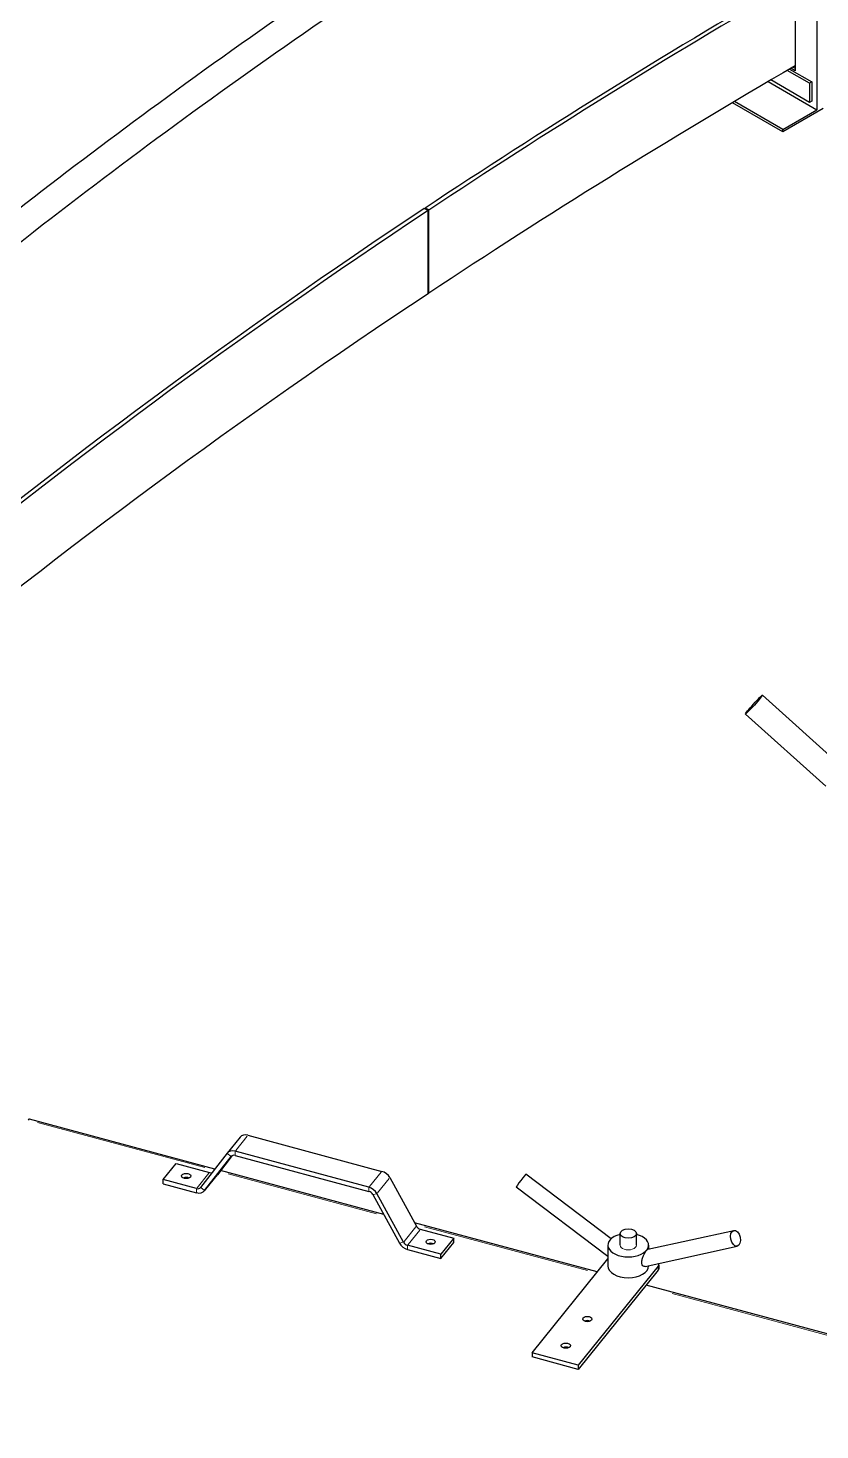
# Model space of a CAD drawing. Header units: millimetres. Extents: x 0 to 89100, y 0 to 63000.
# Drawn here: x 63430 to 64014, y 58854 to 59887 of the extents above; entities that cross this region are included whole.
import ezdxf

# ---------------------------------------------------------------- set-up
doc = ezdxf.new("R2010")
doc.units = ezdxf.units.MM
doc.header["$LTSCALE"] = 150
doc.layers.add('Visible', color=7, linetype='Continuous', lineweight=25)
doc.layers.add('Visible Narrow', color=7, linetype='Continuous', lineweight=18)

msp = doc.modelspace()

# ---------------------------------------------------------------- linework, layer by layer
at = {"layer": 'Visible'}
for p, q in [((64011.43, 60572.24), (64011.43, 59826.98)), ((63995.54, 59917), (63995.54, 59855.77)), ((64006.13, 59846.58), (63989.77, 59856.04)), ((63991.35, 59856.96), (64007.72, 59847.5)), ((63995.54, 59855.77), (63992.41, 59857.58)), ((63993.99, 59858.5), (63995.54, 59857.61)), ((63975.56, 59847.73), (64011.43, 59826.98)), ((64006.13, 59832.49), (63977.66, 59848.96)), ((64007.72, 59847.5), (64006.13, 59846.58)), ((64006.13, 59846.58), (64006.13, 59832.49)), ((64007.72, 59847.5), (64007.72, 59833.41)), ((63949.39, 59832.28), (63949.39, 59832.22)), ((63986.49, 59810.77), (63949.39, 59832.22)), ((63986.49, 59812.6), (63950.9, 59833.18)), ((64007.72, 59833.41), (64006.13, 59832.49)), ((64016.21, 59827.9), (63986.49, 59810.77)), ((63986.49, 59812.6), (64011.43, 59826.98)), ((63986.49, 59810.77), (63986.49, 59812.6)), ((63725.09, 59752.76), (63722.27, 59754.18)), ((63722.9, 59754.6), (63722.9, 59753.86)), ((63725.72, 59753.18), (63722.9, 59754.6)), ((63725.09, 59691.52), (63725.09, 59752.76)), ((63725.72, 59691.94), (63725.72, 59753.18)), ((63725.09, 59692.26), (63725.72, 59691.94)), ((64030.64, 59342.51), (63971.47, 59395.77)), ((64018.1, 59328.58), (63958.92, 59381.84)), ((63568.05, 59046.64), (63431.58, 59083.38)), ((63586.59, 59070.08), (63577.08, 59058.3)), ((63592.42, 59071.49), (63691.05, 59044.94)), ((63577.03, 59058.24), (63557.5, 59033.02)), ((63681.54, 59033.16), (63582.91, 59059.72)), ((63529.93, 59038.91), (63539.44, 59050.69)), ((63539.44, 59050.69), (63564.07, 59044.06)), ((63560.44, 59030.7), (63579.97, 59055.91)), ((63580.89, 59056.6), (63569.95, 59042.47)), ((63582.91, 59056.65), (63681.54, 59030.1)), ((63554.56, 59032.28), (63529.93, 59038.91)), ((63529.93, 59035.85), (63529.93, 59038.91)), ((63560.39, 59030.63), (63569.9, 59042.41)), ((63692.49, 59013.14), (63572.3, 59045.5)), ((63696.94, 59040.29), (63716.47, 59004.56)), ((63860.06, 58995.32), (63797.24, 59042.92)), ((63529.93, 59035.85), (63554.56, 59029.22)), ((63684.49, 59027.78), (63704.02, 58992.05)), ((63706.96, 58992.79), (63687.43, 59028.52)), ((63857.59, 58982.13), (63789.99, 59033.36)), ((63849.78, 58970.79), (63715.1, 59007.05)), ((63719.41, 59002.24), (63744.04, 58995.6)), ((63744.04, 58995.6), (63734.53, 58983.83)), ((63744.04, 58992.54), (63744.04, 58995.6)), ((63866.59, 58990.56), (63866.59, 58999.14)), ((63878.59, 58990.56), (63878.59, 58999.14)), ((63887.06, 58987.61), (63950.28, 59001.47)), ((63734.53, 58983.83), (63709.9, 58990.46)), ((63709.9, 58987.4), (63734.53, 58980.77)), ((63734.53, 58980.77), (63744.04, 58992.54)), ((63857.59, 58990.56), (63857.59, 58975.25)), ((63884.93, 58974.86), (63952.85, 58989.75)), ((63887.59, 58990.56), (63887.59, 58987.73)), ((63734.53, 58980.77), (63734.53, 58983.83)), ((63801.71, 58911.28), (63857.59, 58980.46)), ((63894.66, 58975.12), (63835.7, 58902.13)), ((63887.59, 58975.44), (63887.59, 58975.25)), ((63895.01, 58976.04), (63895.01, 58972.97)), ((63894.66, 58972.06), (63835.7, 58899.07)), ((64282.09, 58854.41), (63885.8, 58961.1)), ((63835.7, 58902.13), (63801.71, 58911.28)), ((63801.71, 58911.28), (63801.71, 58908.22)), ((63835.7, 58899.07), (63801.71, 58908.22)), ((63835.7, 58902.13), (63835.7, 58899.07))]:
    msp.add_line(p, q, dxfattribs=at)
for centre, major_axis, ratio, start_param, end_param in [((68289.52, 57458.25), (-6055.87, 0), 0.5773503, 5.5019078, 5.5666423), ((68289.52, 57458.25), (-6052.12, 0), 0.5773503, 5.5019108, 5.5666423), ((68289.52, 57397.02), (-6052.12, 0), 0.5773503, 5.5011769, 5.5666423), ((68289.52, 57458.25), (-6055.87, 0), 0.5773503, 5.5668012, 5.6707169), ((68289.52, 57458.25), (-6052.12, 0), 0.5773503, 5.5668012, 5.6715993), ((68289.52, 57397.02), (-6052.12, 0), 0.5773503, 5.5668012, 5.6715993), ((63430.41, 59079.04), (1.17, 4.35), 0.3450664, 0, 0.6625544), ((63592.42, 59065.36), (-5.83, 4.71), 0.7399972, 5.2510953, 6.2831853), ((63582.91, 59053.59), (-5.83, 4.71), 0.7399972, 5.2510953, 6.2982929), ((63582.91, 59053.59), (-2.92, 2.36), 0.7399972, 5.2510953, 6.2982929), ((63546.92, 59038.45), (-3.38, 0), 0.5773503, 4.0453778, 5.3794001), ((63546.92, 59038.45), (3.38, 0), 0.5773503, 1.1344969, 2.2378229), ((63564.07, 59047.12), (-2.92, 2.36), 0.7399972, 2.1095027, 2.7479351), ((63564.07, 59047.12), (5.83, -4.71), 0.7399972, 0, 0.0151076), ((63691.05, 59038.81), (-5.83, 4.71), 0.7399972, 4.2038978, 5.2510953), ((63793.62, 59038.14), (-3.62, -4.78), 0.0281266, 3.1415927, 6.2831853), ((63554.56, 59035.35), (2.92, -2.36), 0.7399972, 5.2510953, 6.2982929), ((63554.56, 59035.35), (5.83, -4.71), 0.7399972, 5.2510953, 6.2982929), ((63681.54, 59027.04), (5.83, -4.71), 0.7399972, 1.0623051, 2.1095027), ((63681.54, 59027.04), (-2.92, 2.36), 0.7399972, 4.2038978, 5.2510953), ((63719.41, 59005.3), (-2.92, 2.36), 0.7399972, 1.0623051, 2.1095027), ((63872.59, 58990.56), (15, 0), 0.5773503, 1.9823132, 7.4424648), ((63709.9, 58993.52), (-5.83, 4.71), 0.7399972, 1.0623051, 2.1095027), ((63709.9, 58993.52), (2.92, -2.36), 0.7399972, 4.2038978, 5.2510953), ((63727.05, 58989.95), (3.38, 0), 0.5773503, 0.9037852, 2.2378075), ((63727.05, 58989.95), (-3.38, 0), 0.5773503, 4.0453778, 5.3794001), ((63872.59, 58975.25), (15, 0), 0.5773503, 3.1415927, 6.2831853), ((63891.26, 58976.04), (3.75, 0), 0.5773503, 5.846853, 6.7365946), ((63891.26, 58972.97), (3.75, 0), 0.5773503, 5.846853, 6.2831853), ((63842.48, 58933.07), (3.38, 0), 0.5773503, 0.9037852, 2.2378075), ((63842.48, 58933.07), (-3.38, 0), 0.5773503, 4.0453778, 5.3794001), ((63826.63, 58913.45), (3.38, 0), 0.5773503, 0.9037852, 2.2378075), ((63826.63, 58913.45), (-3.38, 0), 0.5773503, 4.0453778, 5.3794001)]:
    msp.add_ellipse(centre, major_axis=major_axis, ratio=ratio, start_param=start_param, end_param=end_param, dxfattribs=at)
for centre, major_axis, ratio in [((63965.2, 59388.8), (6.27, 6.97), 0.0484927), ((63546.92, 59041.51), (3.38, 0), 0.5773503), ((63727.05, 58993.01), (3.38, 0), 0.5773503), ((63872.59, 58999.14), (-6, 0), 0.5773503), ((63951.57, 58995.61), (1.29, -5.86), 0.5785522), ((63842.48, 58936.14), (3.38, 0), 0.5773503), ((63826.63, 58916.51), (3.38, 0), 0.5773503)]:
    msp.add_ellipse(centre, major_axis=major_axis, ratio=ratio, dxfattribs=at)
for points, knots in [([(63334.41, 59871.39), (63399.85, 59925.36), (63467.94, 59978.27), (63680.59, 60134.08), (63832.91, 60233.48), (63994.54, 60327.57)], [4.7300339, 4.7300339, 4.7300339, 4.7300339, 4.78669239, 4.78669239, 4.9005956, 4.9005956, 4.9005956, 4.9005956]), ([(63334.41, 59683.17), (63396.21, 59733.74), (63460.32, 59783.37), (63669.25, 59936.45), (63822.14, 60036.22), (63984.32, 60130.63)], [4.733712, 4.733712, 4.733712, 4.733712, 4.78669239, 4.78669239, 4.90057803, 4.90057803, 4.90057803, 4.90057803]), ([(63334.41, 59657.06), (63399.85, 59711.03), (63467.94, 59763.94), (63680.59, 59919.75), (63832.91, 60019.15), (63994.54, 60113.24)], [4.7300339, 4.7300339, 4.7300339, 4.7300339, 4.78669239, 4.78669239, 4.9005956, 4.9005956, 4.9005956, 4.9005956]), ([(63882.51, 58977.89), (63882.51, 58978.62), (63882.65, 58979.46), (63883.13, 58981.18), (63883.47, 58982.07), (63884.18, 58983.62), (63884.59, 58984.41), (63885.22, 58985.46), (63885.42, 58985.79), (63885.82, 58986.38), (63886.01, 58986.64), (63886.36, 58987.06), (63886.52, 58987.24), (63886.8, 58987.49), (63886.92, 58987.57), (63887.03, 58987.6), (63887.05, 58987.61), (63887.06, 58987.61)], [0, 0, 0, 0, 0.3565839, 0.3565839, 0.7131678, 0.7131678, 1.0403928, 1.0403928, 1.2040053, 1.2040053, 1.3676178, 1.3676178, 1.5312304, 1.5312304, 1.6948429, 1.6948429, 1.7162182, 1.7162182, 1.7162182, 1.7162182]), ([(63884.93, 58974.86), (63884.55, 58974.78), (63884.18, 58974.83), (63883.46, 58975.18), (63883.1, 58975.55), (63882.63, 58976.58), (63882.51, 58977.23), (63882.51, 58977.89)], [4.31278401, 4.31278401, 4.31278401, 4.31278401, 4.58087166, 4.58087166, 4.90282284, 4.90282284, 5.22477402, 5.22477402, 5.22477402, 5.22477402])]:
    msp.add_open_spline(points, degree=3, knots=knots, dxfattribs=at)
at = {"layer": 'Visible Narrow'}
for p, q in [((63560.57, 59047.67), (63437.26, 59080.87)), ((63591.95, 59070.9), (63583.39, 59060.3)), ((63579.82, 59056.03), (63577.18, 59058.12)), ((63582.91, 59059.56), (63582.91, 59056.81)), ((63580.02, 59055.98), (63579.97, 59055.92)), ((63555.03, 59032.87), (63563.59, 59043.47)), ((63560.92, 59031.29), (63569.48, 59041.88)), ((63687.05, 59013.62), (63577.74, 59043.05)), ((63682.02, 59033.75), (63690.58, 59044.35)), ((63696.46, 59039.7), (63687.91, 59029.1)), ((63554.56, 59029.38), (63554.56, 59032.13)), ((63557.65, 59032.91), (63560.3, 59030.82)), ((63681.54, 59030.25), (63681.54, 59033.01)), ((63687.28, 59028.48), (63684.63, 59027.81)), ((63707.43, 58993.37), (63715.99, 59003.97)), ((63718.94, 59001.65), (63710.38, 58991.05)), ((63842.46, 58971.78), (63722.41, 59004.1)), ((63704.16, 58992.08), (63706.81, 58992.75)), ((63709.9, 58990.31), (63709.9, 58987.55)), ((63894.66, 58974.97), (63894.66, 58972.21)), ((64261.62, 58858.93), (63904.96, 58954.95))]:
    msp.add_line(p, q, dxfattribs=at)
msp.add_ellipse((63872.59, 58990.56), major_axis=(-6, 0), ratio=0.5773503, start_param=0, end_param=3.1415927, dxfattribs=at)

doc.saveas('drawing.dxf')
